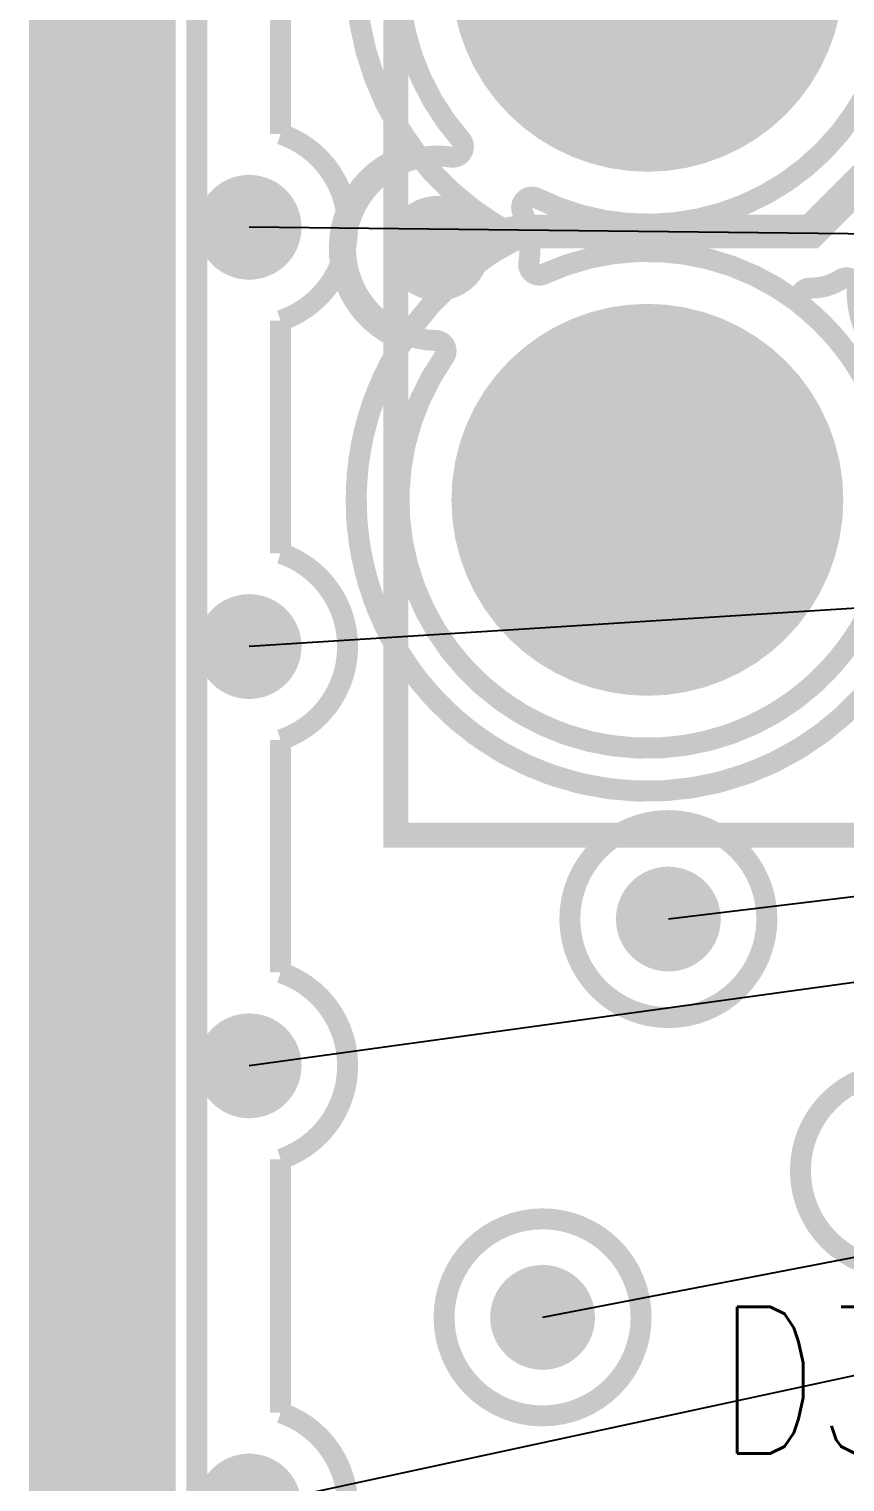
# Model space of a CAD drawing. Extents: x -1.33 to 3.2, y -3.63 to 2.02.
# Drawn here: x -1.1175 to -0.9229, y 1.3707 to 1.7173 of the extents above; entities that cross this region are included whole.
import ezdxf
from ezdxf.enums import TextEntityAlignment as Align

# ---------------------------------------------------------------- set-up
doc = ezdxf.new("R2010")
doc.units = 0
doc.linetypes.add('SIG_0', pattern=[2, 1, 1])
doc.linetypes.add('SIG_52', pattern=[2, 1, 1])
for name, color, linetype in [('2D_LINE_125', 3, 'CONTINUOUS'), ('2D_LINE_126', 6, 'CONTINUOUS'), ('BOARD_OUTLINE_00', 254, 'CONTINUOUS'), ('DRIL_NPLTE_THRU_01', 16, 'CONTINUOUS'), ('DRIL_NPLTE_THRU_02', 106, 'CONTINUOUS'), ('DRIL_NPLTE_THRU_03', 255, 'CONTINUOUS'), ('DRIL_NPLTE_THRU_04', 176, 'CONTINUOUS'), ('DRIL_PLTE_THRU_01', 16, 'CONTINUOUS'), ('DRIL_PLTE_THRU_02', 106, 'CONTINUOUS'), ('DRIL_PLTE_THRU_03', 255, 'CONTINUOUS'), ('DRIL_PLTE_THRU_04', 176, 'CONTINUOUS'), ('DRIL_SYMBOL', 254, 'CONTINUOUS'), ('LINK_00', 254, 'CONTINUOUS'), ('PADS_BOT', 5, 'CONTINUOUS'), ('PADS_INNER', 1, 'CONTINUOUS'), ('PADS_TOP', 1, 'CONTINUOUS'), ('PART_NAME_123', 255, 'CONTINUOUS'), ('PART_TOP_2DLINE_123', 255, 'CONTINUOUS'), ('POUR_OUTLINE_01', 1, 'CONTINUOUS'), ('POUR_OUTLINE_02', 112, 'CONTINUOUS'), ('POUR_OUTLINE_03', 222, 'CONTINUOUS'), ('POUR_OUTLINE_04', 5, 'CONTINUOUS'), ('POUR_VIATHERM_01', 1, 'CONTINUOUS'), ('POUR_VIATHERM_02', 112, 'CONTINUOUS'), ('POUR_VIATHERM_03', 222, 'CONTINUOUS'), ('POUR_VIATHERM_04', 5, 'CONTINUOUS'), ('POUR_VOID_01', 1, 'CONTINUOUS'), ('POUR_VOID_02', 112, 'CONTINUOUS'), ('POUR_VOID_03', 222, 'CONTINUOUS'), ('POUR_VOID_04', 5, 'CONTINUOUS'), ('TRACE_01', 1, 'CONTINUOUS'), ('VIAPTS', 34, 'CONTINUOUS')]:
    doc.layers.add(name, color=color, linetype=linetype)
doc.styles.add('W0$005', font='simplex', dxfattribs={"width": 0.75})

# ---------------------------------------------------------------- blocks, each defined once
blk = doc.blocks.new('BOARD_1')
at = {"layer": 'BOARD_OUTLINE_00', "const_width": 0.01}
blk.add_lwpolyline([(-0.04, 0), (2.56, 0), (2.56, 0.1), (2.65685, 0.19685), (2.65685, 1.45669), (2.56, 1.55354), (2.56, 2.1), (-0.04, 2.1)], close=True, dxfattribs=at)
blk = doc.blocks.new('DRAWING_9')
at = {"layer": '2D_LINE_125', "const_width": 0.035}
blk.add_lwpolyline([(-0.04, 0), (2.56, 0), (2.56, 0.1), (2.65685, 0.19685), (2.65685, 1.45669), (2.56, 1.55354), (2.56, 2.1), (-0.04, 2.1)], close=True, dxfattribs=at)
blk = doc.blocks.new('DRAWING_10')
at = {"layer": '2D_LINE_126', "const_width": 0.035}
blk.add_lwpolyline([(-0.04, 0), (2.56, 0), (2.56, 0.1), (2.65685, 0.19685), (2.65685, 1.45669), (2.56, 1.55354), (2.56, 2.1), (-0.04, 2.1)], close=True, dxfattribs=at)
blk = doc.blocks.new('POUR_VOID_695')
at = {"layer": 'POUR_VOID_01', "const_width": 0.005}
blk.add_lwpolyline([(-17.59444, -16.17353), (-17.66245, -16.24155, -0.167895), (-17.67038, -16.2454, 0.654705), (-17.6717, -16.24979, -2.440608), (-17.75462, -16.25601, 0.734472), (-17.7571, -16.25194), (-17.76003, -16.25267, 0.242025), (-17.76175, -16.25418, -0.296663), (-17.78397, -16.26998, 0.627259), (-17.78576, -16.27411, -2.181985), (-17.83424, -16.27411, 0.627259), (-17.83603, -16.26998, -0.40691), (-17.86, -16.24459, 0.595137), (-17.86383, -16.24244, -0.141003), (-17.871, -16.2445), (-17.87115, -16.2445, 0.706835), (-17.87273, -16.24894, -2.302988), (-17.95848, -16.26093, 0.600136), (-17.96047, -16.257, -1.06563), (-17.95675, -16.21324, 0.699018), (-17.9545, -16.20912, -0.894042), (-17.87528, -16.12199, 0.934376)], format="xyb", dxfattribs=at)
blk = doc.blocks.new('POUR_OUTLINE_677')
at = {"layer": 'POUR_OUTLINE_01', "const_width": 0.005}
blk.add_lwpolyline([(-15.36565, -16.56621), (-15.36565, -16.55366, 0.198912), (-15.36638, -16.55189), (-15.45591, -16.46237, -0.198912), (-15.4625, -16.44646), (-15.4625, -15.925, 0.414214), (-15.465, -15.9225), (-18.015, -15.9225, 0.414214), (-18.0175, -15.925), (-18.0175, -17.975, 0.414214), (-18.015, -17.9775), (-15.465, -17.9775, 0.414214), (-15.4625, -17.975), (-15.4625, -17.9, -0.198912), (-15.45591, -17.88409), (-15.36638, -17.79456, 0.198912), (-15.36565, -17.79279), (-15.36565, -17.78025, 0.661266), (-15.36988, -17.77845, -2.350215), (-15.36988, -17.67037, 0.661266), (-15.36565, -17.66857), (-15.36565, -16.67789, 0.661266), (-15.36988, -16.67609, -2.350215), (-15.36988, -16.56801, 0.661266)], format="xyb", close=True, dxfattribs=at)
blk.add_blockref('POUR_VOID_695', (0, 0))
blk = doc.blocks.new('POUR_VIATHERM_770')
at = {"layer": 'POUR_VIATHERM_01'}
for points in [[(-17.905, -16.3825), (-17.905, -16.3825)], [(-17.9175, -16.395), (-17.9175, -16.395)], [(-17.8925, -16.395), (-17.8925, -16.395)], [(-17.905, -16.4075), (-17.905, -16.4075)]]:
    blk.add_lwpolyline(points, dxfattribs=at)
blk = doc.blocks.new('POUR_VIATHERM_771')
at = {"layer": 'POUR_VIATHERM_01'}
for points in [[(-17.935, -16.4775), (-17.935, -16.4775)], [(-17.9475, -16.49), (-17.9475, -16.49)], [(-17.9225, -16.49), (-17.9225, -16.49)], [(-17.935, -16.5025), (-17.935, -16.5025)]]:
    blk.add_lwpolyline(points, dxfattribs=at)
blk = doc.blocks.new('POUR_VIATHERM_1003')
at = {"layer": 'POUR_VIATHERM_01'}
for points in [[(-18.005, -16.3175), (-18.005, -16.3175)], [(-18.0175, -16.33), (-18.0175, -16.33)], [(-17.9925, -16.33), (-17.9925, -16.33)], [(-18.005, -16.3425), (-18.005, -16.3425)]]:
    blk.add_lwpolyline(points, dxfattribs=at)
blk = doc.blocks.new('POUR_VIATHERM_1017')
at = {"layer": 'POUR_VIATHERM_01'}
for points in [[(-18.005, -16.4175), (-18.005, -16.4175)], [(-18.0175, -16.43), (-18.0175, -16.43)], [(-17.9925, -16.43), (-17.9925, -16.43)], [(-18.005, -16.4425), (-18.005, -16.4425)]]:
    blk.add_lwpolyline(points, dxfattribs=at)
blk = doc.blocks.new('POUR_VIATHERM_1019')
at = {"layer": 'POUR_VIATHERM_01'}
for points in [[(-18.005, -16.5225), (-18.005, -16.5225)], [(-18.0175, -16.535), (-18.0175, -16.535)], [(-17.9925, -16.535), (-17.9925, -16.535)], [(-18.005, -16.5475), (-18.005, -16.5475)]]:
    blk.add_lwpolyline(points, dxfattribs=at)
blk = doc.blocks.new('POUR_VIATHERM_1037')
at = {"layer": 'POUR_VIATHERM_01'}
for points in [[(-18.005, -16.2175), (-18.005, -16.2175)], [(-18.0175, -16.23), (-18.0175, -16.23)], [(-17.9925, -16.23), (-17.9925, -16.23)], [(-18.005, -16.2425), (-18.005, -16.2425)]]:
    blk.add_lwpolyline(points, dxfattribs=at)
blk = doc.blocks.new('POUR_HEADER_0')
for name in ['POUR_OUTLINE_677', 'POUR_VIATHERM_1037', 'POUR_VIATHERM_1003', 'POUR_VIATHERM_770', 'POUR_VIATHERM_1017', 'POUR_VIATHERM_771', 'POUR_VIATHERM_1019']:
    blk.add_blockref(name, (18, 18))
blk = doc.blocks.new('POUR_VOID_36')
at = {"layer": 'POUR_VOID_04', "const_width": 0.005}
blk.add_lwpolyline([(-17.87209, -16.11816, -22.959012), (-17.86774, -16.12163, 0.934371), (-17.87078, -16.12559, -0.877053), (-17.93639, -16.22305, 0.699014), (-17.9398, -16.22628, -0.142904), (-17.93828, -16.23851, 0.600136), (-17.93477, -16.24117, -7.546915), (-17.95848, -16.26093, 0.600136), (-17.96047, -16.257, -1.06563), (-17.95675, -16.21324, 0.699018), (-17.9545, -16.20912, -0.894042), (-17.87528, -16.12199, 0.934376)], format="xyb", close=True, dxfattribs=at)
blk = doc.blocks.new('POUR_OUTLINE_4')
at = {"layer": 'POUR_OUTLINE_04', "const_width": 0.005}
blk.add_lwpolyline([(-15.36565, -16.56621), (-15.36565, -16.55366, 0.198912), (-15.36638, -16.55189), (-15.45591, -16.46237, -0.198912), (-15.4625, -16.44646), (-15.4625, -15.925, 0.414214), (-15.465, -15.9225), (-18.015, -15.9225, 0.414214), (-18.0175, -15.925), (-18.0175, -17.975, 0.414214), (-18.015, -17.9775), (-15.465, -17.9775, 0.414214), (-15.4625, -17.975), (-15.4625, -17.9, -0.198912), (-15.45591, -17.88409), (-15.36638, -17.79456, 0.198912), (-15.36565, -17.79279), (-15.36565, -17.78025, 0.661266), (-15.36988, -17.77845, -2.350215), (-15.36988, -17.67037, 0.661266), (-15.36565, -17.66857), (-15.36565, -16.67789, 0.661266), (-15.36988, -16.67609, -2.350215), (-15.36988, -16.56801, 0.661266)], format="xyb", close=True, dxfattribs=at)
blk.add_blockref('POUR_VOID_36', (0, 0))
blk = doc.blocks.new('POUR_VIATHERM_98')
at = {"layer": 'POUR_VIATHERM_04'}
for points in [[(-17.905, -16.3825), (-17.905, -16.3825)], [(-17.9175, -16.395), (-17.9175, -16.395)], [(-17.8925, -16.395), (-17.8925, -16.395)], [(-17.905, -16.4075), (-17.905, -16.4075)]]:
    blk.add_lwpolyline(points, dxfattribs=at)
blk = doc.blocks.new('POUR_VIATHERM_99')
at = {"layer": 'POUR_VIATHERM_04'}
for points in [[(-17.935, -16.4775), (-17.935, -16.4775)], [(-17.9475, -16.49), (-17.9475, -16.49)], [(-17.9225, -16.49), (-17.9225, -16.49)], [(-17.935, -16.5025), (-17.935, -16.5025)]]:
    blk.add_lwpolyline(points, dxfattribs=at)
blk = doc.blocks.new('POUR_VIATHERM_288')
at = {"layer": 'POUR_VIATHERM_04'}
for points in [[(-18.005, -16.3175), (-18.005, -16.3175)], [(-18.0175, -16.33), (-18.0175, -16.33)], [(-17.9925, -16.33), (-17.9925, -16.33)], [(-18.005, -16.3425), (-18.005, -16.3425)]]:
    blk.add_lwpolyline(points, dxfattribs=at)
blk = doc.blocks.new('POUR_VIATHERM_302')
at = {"layer": 'POUR_VIATHERM_04'}
for points in [[(-18.005, -16.4175), (-18.005, -16.4175)], [(-18.0175, -16.43), (-18.0175, -16.43)], [(-17.9925, -16.43), (-17.9925, -16.43)], [(-18.005, -16.4425), (-18.005, -16.4425)]]:
    blk.add_lwpolyline(points, dxfattribs=at)
blk = doc.blocks.new('POUR_VIATHERM_304')
at = {"layer": 'POUR_VIATHERM_04'}
for points in [[(-18.005, -16.5225), (-18.005, -16.5225)], [(-18.0175, -16.535), (-18.0175, -16.535)], [(-17.9925, -16.535), (-17.9925, -16.535)], [(-18.005, -16.5475), (-18.005, -16.5475)]]:
    blk.add_lwpolyline(points, dxfattribs=at)
blk = doc.blocks.new('POUR_VIATHERM_322')
at = {"layer": 'POUR_VIATHERM_04'}
for points in [[(-18.005, -16.2175), (-18.005, -16.2175)], [(-18.0175, -16.23), (-18.0175, -16.23)], [(-17.9925, -16.23), (-17.9925, -16.23)], [(-18.005, -16.2425), (-18.005, -16.2425)]]:
    blk.add_lwpolyline(points, dxfattribs=at)
blk = doc.blocks.new('POUR_HEADER_1')
for name in ['POUR_OUTLINE_4', 'POUR_VIATHERM_322', 'POUR_VIATHERM_288', 'POUR_VIATHERM_98', 'POUR_VIATHERM_302', 'POUR_VIATHERM_99', 'POUR_VIATHERM_304']:
    blk.add_blockref(name, (18, 18))
blk = doc.blocks.new('POUR_VOID_2001')
at = {"layer": 'POUR_VOID_02', "const_width": 0.005}
blk.add_lwpolyline([(-17.72879, -16.10309, -0.914288), (-17.6796, -16.2325, -1.484202), (-17.77533, -16.31871, -0.527611), (-17.84467, -16.31871, -1.122164), (-17.96821, -16.25702, -0.743629), (-17.96529, -16.2121, -0.719693), (-17.89121, -16.10309, -0.943568), (-17.81, -16.08219, -0.943568)], format="xyb", close=True, dxfattribs=at)
blk = doc.blocks.new('POUR_OUTLINE_1921')
at = {"layer": 'POUR_OUTLINE_02', "const_width": 0.005}
blk.add_lwpolyline([(-15.36565, -17.63338), (-15.36565, -16.71308, -1.466646), (-15.40121, -16.51706), (-15.45591, -16.46237, -0.198912), (-15.4625, -16.44646), (-15.4625, -15.9225), (-18.0175, -15.9225), (-18.0175, -17.9775), (-15.4625, -17.9775), (-15.4625, -17.9, -0.198912), (-15.45591, -17.88409), (-15.40121, -17.82939, -1.466646)], format="xyb", close=True, dxfattribs=at)
blk.add_blockref('POUR_VOID_2001', (0, 0))
blk = doc.blocks.new('POUR_VIATHERM_2035')
at = {"layer": 'POUR_VIATHERM_02'}
for points in [[(-17.905, -16.3825), (-17.905, -16.3825)], [(-17.9175, -16.395), (-17.9175, -16.395)], [(-17.8925, -16.395), (-17.8925, -16.395)], [(-17.905, -16.4075), (-17.905, -16.4075)]]:
    blk.add_lwpolyline(points, dxfattribs=at)
blk = doc.blocks.new('POUR_VIATHERM_2036')
at = {"layer": 'POUR_VIATHERM_02'}
for points in [[(-17.935, -16.4775), (-17.935, -16.4775)], [(-17.9475, -16.49), (-17.9475, -16.49)], [(-17.9225, -16.49), (-17.9225, -16.49)], [(-17.935, -16.5025), (-17.935, -16.5025)]]:
    blk.add_lwpolyline(points, dxfattribs=at)
blk = doc.blocks.new('POUR_VIATHERM_2229')
at = {"layer": 'POUR_VIATHERM_02'}
for points in [[(-18.005, -16.3175), (-18.005, -16.3175)], [(-18.0175, -16.33), (-18.0175, -16.33)], [(-17.9925, -16.33), (-17.9925, -16.33)], [(-18.005, -16.3425), (-18.005, -16.3425)]]:
    blk.add_lwpolyline(points, dxfattribs=at)
blk = doc.blocks.new('POUR_VIATHERM_2243')
at = {"layer": 'POUR_VIATHERM_02'}
for points in [[(-18.005, -16.4175), (-18.005, -16.4175)], [(-18.0175, -16.43), (-18.0175, -16.43)], [(-17.9925, -16.43), (-17.9925, -16.43)], [(-18.005, -16.4425), (-18.005, -16.4425)]]:
    blk.add_lwpolyline(points, dxfattribs=at)
blk = doc.blocks.new('POUR_VIATHERM_2245')
at = {"layer": 'POUR_VIATHERM_02'}
for points in [[(-18.005, -16.5225), (-18.005, -16.5225)], [(-18.0175, -16.535), (-18.0175, -16.535)], [(-17.9925, -16.535), (-17.9925, -16.535)], [(-18.005, -16.5475), (-18.005, -16.5475)]]:
    blk.add_lwpolyline(points, dxfattribs=at)
blk = doc.blocks.new('POUR_VIATHERM_2263')
at = {"layer": 'POUR_VIATHERM_02'}
for points in [[(-18.005, -16.2175), (-18.005, -16.2175)], [(-18.0175, -16.23), (-18.0175, -16.23)], [(-17.9925, -16.23), (-17.9925, -16.23)], [(-18.005, -16.2425), (-18.005, -16.2425)]]:
    blk.add_lwpolyline(points, dxfattribs=at)
blk = doc.blocks.new('POUR_HEADER_2')
for name in ['POUR_OUTLINE_1921', 'POUR_VIATHERM_2263', 'POUR_VIATHERM_2229', 'POUR_VIATHERM_2035', 'POUR_VIATHERM_2243', 'POUR_VIATHERM_2036', 'POUR_VIATHERM_2245']:
    blk.add_blockref(name, (18, 18))
blk = doc.blocks.new('POUR_VOID_1851')
at = {"layer": 'POUR_VOID_03', "const_width": 0.005}
blk.add_lwpolyline([(-17.64831, -16.13799, -7.562768), (-17.64366, -16.14929, -0.370911), (-17.6796, -16.2325, -0.127104), (-17.65313, -16.25505, -1.806045), (-17.64053, -16.29284, -0.852841), (-17.77533, -16.31871, -0.527611), (-17.84467, -16.31871, -1.484202), (-17.9404, -16.2325, -0.914288), (-17.89121, -16.10309, -0.943568), (-17.81, -16.08219, -0.727693), (-17.73007, -16.08197, -0.681641), (-17.69169, -16.10296, -0.209366)], format="xyb", close=True, dxfattribs=at)
blk = doc.blocks.new('POUR_VOID_1848')
at = {"layer": 'POUR_VOID_03', "const_width": 0.005}
blk.add_lwpolyline([(-17.9285, -16.395, 1), (-17.8815, -16.395, 1)], format="xyb", close=True, dxfattribs=at)
blk = doc.blocks.new('POUR_VOID_1847')
at = {"layer": 'POUR_VOID_03', "const_width": 0.005}
blk.add_lwpolyline([(-17.9585, -16.49, 1), (-17.9115, -16.49, 1)], format="xyb", close=True, dxfattribs=at)
blk = doc.blocks.new('POUR_VOID_1840')
at = {"layer": 'POUR_VOID_03', "const_width": 0.005}
blk.add_lwpolyline([(-17.8735, -16.455, 1), (-17.8265, -16.455, 1)], format="xyb", close=True, dxfattribs=at)
blk = doc.blocks.new('POUR_OUTLINE_1392')
at = {"layer": 'POUR_OUTLINE_03', "const_width": 0.005}
blk.add_lwpolyline([(-17.9975, -16.15227), (-17.9975, -16.20773, -0.718424), (-17.9975, -16.25227), (-17.9975, -16.30773, -0.718424), (-17.9975, -16.35227), (-17.9975, -16.40773, -0.718424), (-17.9975, -16.45227), (-17.9975, -16.51273, -0.718424), (-17.9975, -16.55727), (-17.9975, -16.61273, -0.718424), (-17.9975, -16.65727), (-17.9975, -16.71773, -0.718424)], format="xyb", dxfattribs=at)
for name in ['POUR_VOID_1851', 'POUR_VOID_1848', 'POUR_VOID_1840', 'POUR_VOID_1847']:
    blk.add_blockref(name, (0, 0))
blk = doc.blocks.new('POUR_VIATHERM_1890')
at = {"layer": 'POUR_VIATHERM_03'}
for points in [[(-17.96, -16.2225), (-17.96, -16.2225)], [(-17.9725, -16.235), (-17.9725, -16.235)], [(-17.9475, -16.235), (-17.9475, -16.235)], [(-17.96, -16.2475), (-17.96, -16.2475)]]:
    blk.add_lwpolyline(points, dxfattribs=at)
blk = doc.blocks.new('POUR_HEADER_3')
for name in ['POUR_OUTLINE_1392', 'POUR_VIATHERM_1890']:
    blk.add_blockref(name, (18, 15.915))
blk = doc.blocks.new('SMOOTH_0$006')
at = {"const_width": 0.003}
blk.add_lwpolyline([(-0.0015, 0, 1), (0.0015, 0, 1)], format="xyb", close=True, dxfattribs=at)
blk = doc.blocks.new('PART_BODY_TOP_36')
at = {"layer": 'PART_TOP_2DLINE_123', "const_width": 0.006}
blk.add_lwpolyline([(0.07, 0.025), (-0.07, 0.025), (-0.07, -0.025), (0.07, -0.025)], close=True, dxfattribs=at)
for points in [[(0.06, -0.025), (0.06, 0.025)], [(0.065, -0.025), (0.065, 0.025)]]:
    blk.add_lwpolyline(points, dxfattribs=at)
at = {"layer": 'PART_TOP_2DLINE_123'}
for p in [(-0.07, 0.025), (0.06, 0.025), (0.065, 0.025), (0.07, 0.025), (-0.07, -0.025), (0.06, -0.025), (0.065, -0.025), (0.07, -0.025)]:
    blk.add_blockref('SMOOTH_0$006', p, dxfattribs=at)
blk = doc.blocks.new('DRIL_HOLE_0')
blk.add_lwpolyline([(0, 0, 1), (0, 0, 1)], format="xyb", close=True)
blk = doc.blocks.new('PAD_10')
blk.add_lwpolyline([(0, 0, 1), (0, 0, 1)], format="xyb", close=True)
blk = doc.blocks.new('PAD_41')
at = {"const_width": 0.03}
blk.add_lwpolyline([(-0.019, 0), (0.019, 0)], dxfattribs=at)
blk = doc.blocks.new('STK_TOP_30')
at = {"layer": 'DRIL_PLTE_THRU_01'}
blk.add_blockref('DRIL_HOLE_0', (0, 0), dxfattribs=at)
at = {"layer": 'DRIL_PLTE_THRU_02'}
blk.add_blockref('DRIL_HOLE_0', (0, 0), dxfattribs=at)
at = {"layer": 'DRIL_PLTE_THRU_03'}
blk.add_blockref('DRIL_HOLE_0', (0, 0), dxfattribs=at)
at = {"layer": 'DRIL_PLTE_THRU_04'}
blk.add_blockref('DRIL_HOLE_0', (0, 0), dxfattribs=at)
at = {"layer": 'PADS_BOT'}
blk.add_blockref('PAD_10', (0, 0), dxfattribs=at)
at = {"layer": 'PADS_INNER'}
blk.add_blockref('PAD_10', (0, 0), dxfattribs=at)
at = {"layer": 'PADS_TOP'}
blk.add_blockref('PAD_41', (0, 0), dxfattribs=at)
blk = doc.blocks.new('SYM_TOP_18')
for name, p in [('PART_BODY_TOP_36', (0, 0)), ('STK_TOP_30', (-0.031, 0)), ('STK_TOP_30', (0.031, 0))]:
    blk.add_blockref(name, p)
blk = doc.blocks.new('PART_TOP_142')
blk.add_blockref('SYM_TOP_18', (0, 0))
at = {"layer": 'PART_NAME_123', "style": 'W0$005', "width": 0.75}
blk.add_text('D3', height=0.035, rotation=-180, dxfattribs=at).set_placement((0.1, -0.01), align=Align.MIDDLE_CENTER)
blk = doc.blocks.new('PART_BODY_TOP_41')
at = {"layer": 'PART_TOP_2DLINE_123', "const_width": 0.006}
blk.add_lwpolyline([(-0.18, 0.16), (0.17, 0.16), (0.17, -0.16), (-0.18, -0.16)], close=True, dxfattribs=at)
at = {"layer": 'PART_TOP_2DLINE_123'}
blk.add_blockref('SMOOTH_0$006', (-0.18, 0.16), dxfattribs=at)
blk = doc.blocks.new('DRIL_SYMBOL_0$0935')
at = {"layer": 'DRIL_SYMBOL', "const_width": 0.002}
for points in [[(0, -0.01), (0, 0.01)], [(-0.01, 0), (0.01, 0)]]:
    blk.add_lwpolyline(points, dxfattribs=at)
blk = doc.blocks.new('DRIL_HOLE_0$0935')
at = {"const_width": 0.04675}
blk.add_lwpolyline([(-0.02337, 0, 1), (0.02337, 0, 1)], format="xyb", close=True, dxfattribs=at)
blk.add_blockref('DRIL_SYMBOL_0$0935', (0, 0))
blk = doc.blocks.new('PAD_6')
at = {"const_width": 0.0145}
blk.add_lwpolyline([(0, -0.00725, 1), (0, 0.00725, 1)], format="xyb", close=True, dxfattribs=at)
blk = doc.blocks.new('STK_TOP_37')
at = {"layer": 'DRIL_NPLTE_THRU_01'}
blk.add_blockref('DRIL_HOLE_0$0935', (0, 0), dxfattribs=at)
at = {"layer": 'DRIL_NPLTE_THRU_02'}
blk.add_blockref('DRIL_HOLE_0$0935', (0, 0), dxfattribs=at)
at = {"layer": 'DRIL_NPLTE_THRU_03'}
blk.add_blockref('DRIL_HOLE_0$0935', (0, 0), dxfattribs=at)
at = {"layer": 'DRIL_NPLTE_THRU_04'}
blk.add_blockref('DRIL_HOLE_0$0935', (0, 0), dxfattribs=at)
at = {"layer": 'PADS_BOT'}
blk.add_blockref('PAD_6', (0, 0), dxfattribs=at)
at = {"layer": 'PADS_INNER'}
blk.add_blockref('PAD_6', (0, 0), dxfattribs=at)
at = {"layer": 'PADS_TOP'}
blk.add_blockref('PAD_6', (0, 0), dxfattribs=at)
blk = doc.blocks.new('SYM_TOP_23')
for name, p in [('PART_BODY_TOP_41', (0, 0)), ('STK_TOP_37', (-0.1, 0.1)), ('STK_TOP_37', (0.025, 0.1))]:
    blk.add_blockref(name, p)
blk = doc.blocks.new('PART_TOP_156')
blk.add_blockref('SYM_TOP_23', (0, 0))
blk = doc.blocks.new('SMOOTH_0$008')
at = {"const_width": 0.004}
blk.add_lwpolyline([(-0.002, 0, 1), (0.002, 0, 1)], format="xyb", close=True, dxfattribs=at)
blk = doc.blocks.new('DRIL_SYMBOL_0$012')
at = {"layer": 'DRIL_SYMBOL', "const_width": 0.002}
for points in [[(0, -0.01), (0, 0.01)], [(-0.01, 0), (0.01, 0)]]:
    blk.add_lwpolyline(points, dxfattribs=at)
blk = doc.blocks.new('DRIL_HOLE_0$012')
at = {"const_width": 0.006}
blk.add_lwpolyline([(-0.003, 0, 1), (0.003, 0, 1)], format="xyb", close=True, dxfattribs=at)
blk.add_blockref('DRIL_SYMBOL_0$012', (0, 0))
blk = doc.blocks.new('PAD_66')
at = {"const_width": 0.0125}
blk.add_lwpolyline([(0, -0.00625, 1), (0, 0.00625, 1)], format="xyb", close=True, dxfattribs=at)
blk = doc.blocks.new('STK_TOP_3')
at = {"layer": 'DRIL_PLTE_THRU_01'}
blk.add_blockref('DRIL_HOLE_0$012', (0, 0), dxfattribs=at)
at = {"layer": 'DRIL_PLTE_THRU_02'}
blk.add_blockref('DRIL_HOLE_0$012', (0, 0), dxfattribs=at)
at = {"layer": 'DRIL_PLTE_THRU_03'}
blk.add_blockref('DRIL_HOLE_0$012', (0, 0), dxfattribs=at)
at = {"layer": 'DRIL_PLTE_THRU_04'}
blk.add_blockref('DRIL_HOLE_0$012', (0, 0), dxfattribs=at)
at = {"layer": 'PADS_BOT'}
blk.add_blockref('PAD_66', (0, 0), dxfattribs=at)
at = {"layer": 'PADS_INNER'}
blk.add_blockref('PAD_66', (0, 0), dxfattribs=at)
at = {"layer": 'PADS_TOP'}
blk.add_blockref('PAD_66', (0, 0), dxfattribs=at)
blk = doc.blocks.new('SYM_TOP_1')
blk.add_blockref('STK_TOP_3', (0, 0))

msp = doc.modelspace()

# ---------------------------------------------------------------- linework, layer by layer
at = {"layer": 'LINK_00', "linetype": 'SIG_0'}
for q in [(-1.065, 1.67), (-1.065, 1.57), (-1.065, 1.47), (-1.065, 1.365), (-0.995, 1.41), (-0.965, 1.505)]:
    msp.add_line((0.28, 1.655), q, dxfattribs=at)
at = {"layer": 'TRACE_01', "linetype": 'SIG_52', "const_width": 0.008}
msp.add_lwpolyline([(-1.02, 1.665), (-1, 1.669), (-0.931, 1.669), (-0.895, 1.705)], dxfattribs=at)

# ---------------------------------------------------------------- block references
for name in ['DRAWING_9', 'DRAWING_10', 'BOARD_1']:
    msp.add_blockref(name, (-1.06, -0.1))
at = {"linetype": 'SIG_0'}
for name in ['POUR_HEADER_0', 'POUR_HEADER_1', 'POUR_HEADER_2']:
    msp.add_blockref(name, (-1.06, -0.1), dxfattribs=at)
at = {"linetype": 'SIG_52'}
msp.add_blockref('POUR_HEADER_3', (-1.06, 1.985), dxfattribs=at)
for name, p, rotation in [('PART_TOP_156', (-0.87, 1.705), 90), ('PART_TOP_142', (-0.83, 1.385), 180)]:
    msp.add_blockref(name, p, dxfattribs=dict(rotation=rotation))
at = {"layer": 'TRACE_01'}
for p in [(-1, 1.669), (-0.931, 1.669), (-1.02, 1.665)]:
    msp.add_blockref('SMOOTH_0$008', p, dxfattribs=at)
at = {"layer": 'VIAPTS', "linetype": 'SIG_0'}
for p in [(-1.065, 1.67), (-1.065, 1.57), (-0.965, 1.505), (-1.065, 1.47), (-0.995, 1.41), (-1.065, 1.365)]:
    msp.add_blockref('SYM_TOP_1', p, dxfattribs=at)
at = {"layer": 'VIAPTS', "linetype": 'SIG_52'}
msp.add_blockref('SYM_TOP_1', (-1.02, 1.665), dxfattribs=at)

doc.saveas('drawing.dxf')
